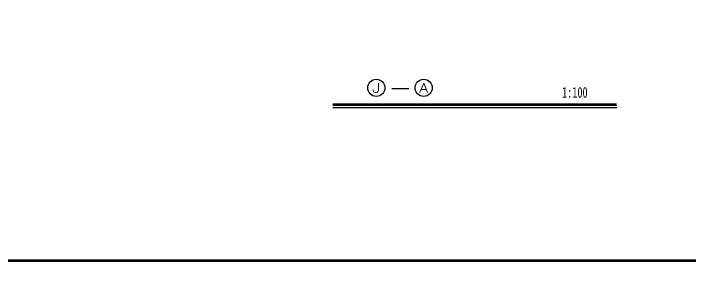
# Model space of a CAD drawing. Extents: x -726032 to 135930, y -151624 to 587044.
# Drawn here: x -483472 to -451841, y 207525 to 220369 of the extents above; entities that cross this region are included whole.
import ezdxf
from ezdxf.enums import TextEntityAlignment as Align

# ---------------------------------------------------------------- set-up
doc = ezdxf.new("R2010")
doc.units = 0
doc.header["$LTSCALE"] = 1000
doc.header["$MEASUREMENT"] = 0
doc.layers.get('0').update_dxf_attribs({"linetype": 'CONTINUOUS'})
for name, color, linetype in [('AXIS_TEXT', 7, 'CONTINUOUS'), ('PUB_TEXT', 142, 'CONTINUOUS'), ('PUB_TITLE', 1, 'CONTINUOUS')]:
    doc.layers.add(name, color=color, linetype=linetype)
doc.styles.add('-宋体', font='SimSun.ttf', dxfattribs={"width": 0.8})
doc.styles.add('COMPLEX', font='COMPLEX')

# ---------------------------------------------------------------- blocks, each defined once
blk = doc.blocks.new('_AXISO')
blk.add_circle((0, 0), 0.5)
at = {"layer": 'AXIS_TEXT', "style": 'COMPLEX', "width": 1.041667}
blk.add_attdef('A', text='', height=0.56, dxfattribs=at).set_placement((-0.25, -0.28), (0.25, -0.28), align=Align.FIT)

msp = doc.modelspace()

# ---------------------------------------------------------------- linework, layer by layer
at = {"layer": 'PUB_TEXT'}
msp.add_line((-455287.3, 215966.9), (-468555, 215966.9), dxfattribs=at)
for points, const_width in [([(-465805.2, 216865.7), (-464992.1, 216865.7)], 60), ([(-468555, 216108.9), (-455766.6, 216108.9)], 120), ([(-455287.3, 216108.9), (-466358, 216108.9)], 120)]:
    msp.add_lwpolyline(points, dxfattribs=dict(at, const_width=const_width))
at = {"layer": 'PUB_TITLE'}
for points, const_width in [([(-531458.1, 207525.4), (-434868.1, 207525.4), (-434868.1, 277055.6), (-531458.1, 277055.6)], 0.234), ([(-528858.1, 208825.4), (-436168.1, 208825.4), (-436168.1, 275755.6), (-528858.1, 275755.6)], 130)]:
    msp.add_lwpolyline(points, close=True, dxfattribs=dict(at, const_width=const_width))

# ---------------------------------------------------------------- block references
at = {"layer": 'PUB_TEXT'}
ref = msp.add_blockref('_AXISO', (-466520, 216898.6), dxfattribs=dict(at, xscale=800, yscale=800, zscale=800))
ref.add_attrib('A', 'J', dxfattribs={"layer": 'AXIS_TEXT', "height": 448, "style": 'COMPLEX', "width": 1.704545}).set_placement((-466720, 216674.6), (-466320, 216674.6), align=Align.FIT)
at = {"layer": 'PUB_TEXT', "xscale": 800, "yscale": 800, "zscale": 800}
msp.add_blockref('_AXISO', (-464306, 216898.6), dxfattribs=at).add_auto_attribs({'A': 'A'})

# ---------------------------------------------------------------- texts
at = {"layer": 'PUB_TEXT', "style": '-宋体', "width": 0.7}
msp.add_text('1:100', height=500, dxfattribs=at).set_placement((-457837.6, 216436.6))

doc.saveas('drawing.dxf')
